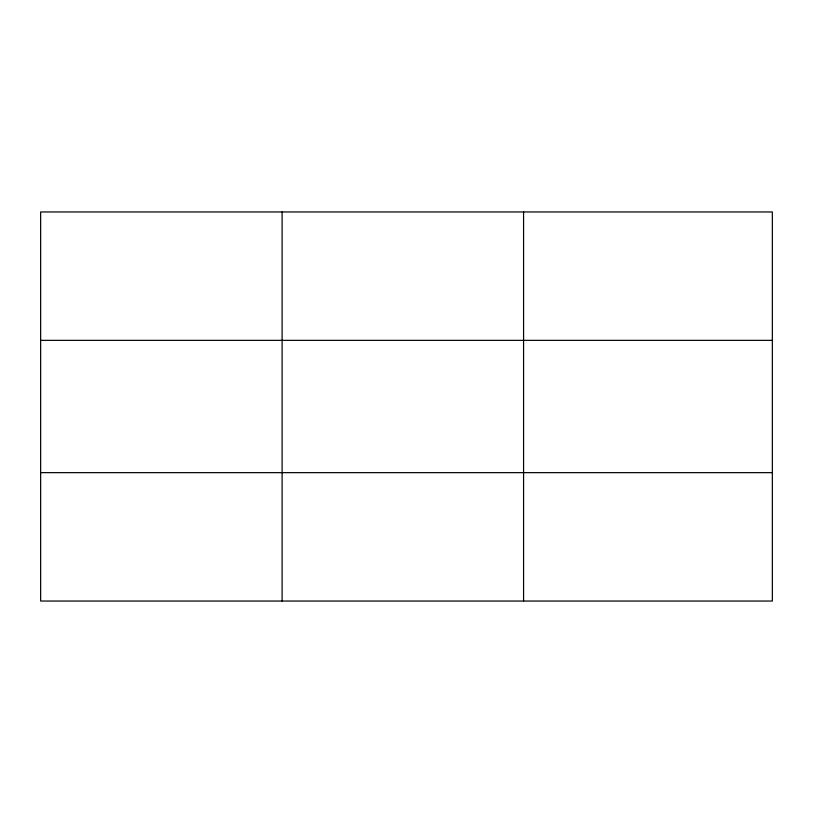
<?xml version="1.0" encoding="UTF-8"?>
<svg xmlns="http://www.w3.org/2000/svg" width="813" height="813" viewBox="0 0 813 813"><rect width="100%" height="100%" fill="white"/><g stroke="black" fill="none" stroke-linecap="round" stroke-linejoin="round"><path stroke-width="1.22" d="M282.111 211.959L282.111 601.041M523.572 211.959L523.572 601.041M772.35 472.648L772.35 601.041L40.65 601.041L40.65 211.959L772.35 211.959L772.35 472.648L40.65 472.648M40.65 340.352L772.35 340.352"/></g></svg>
